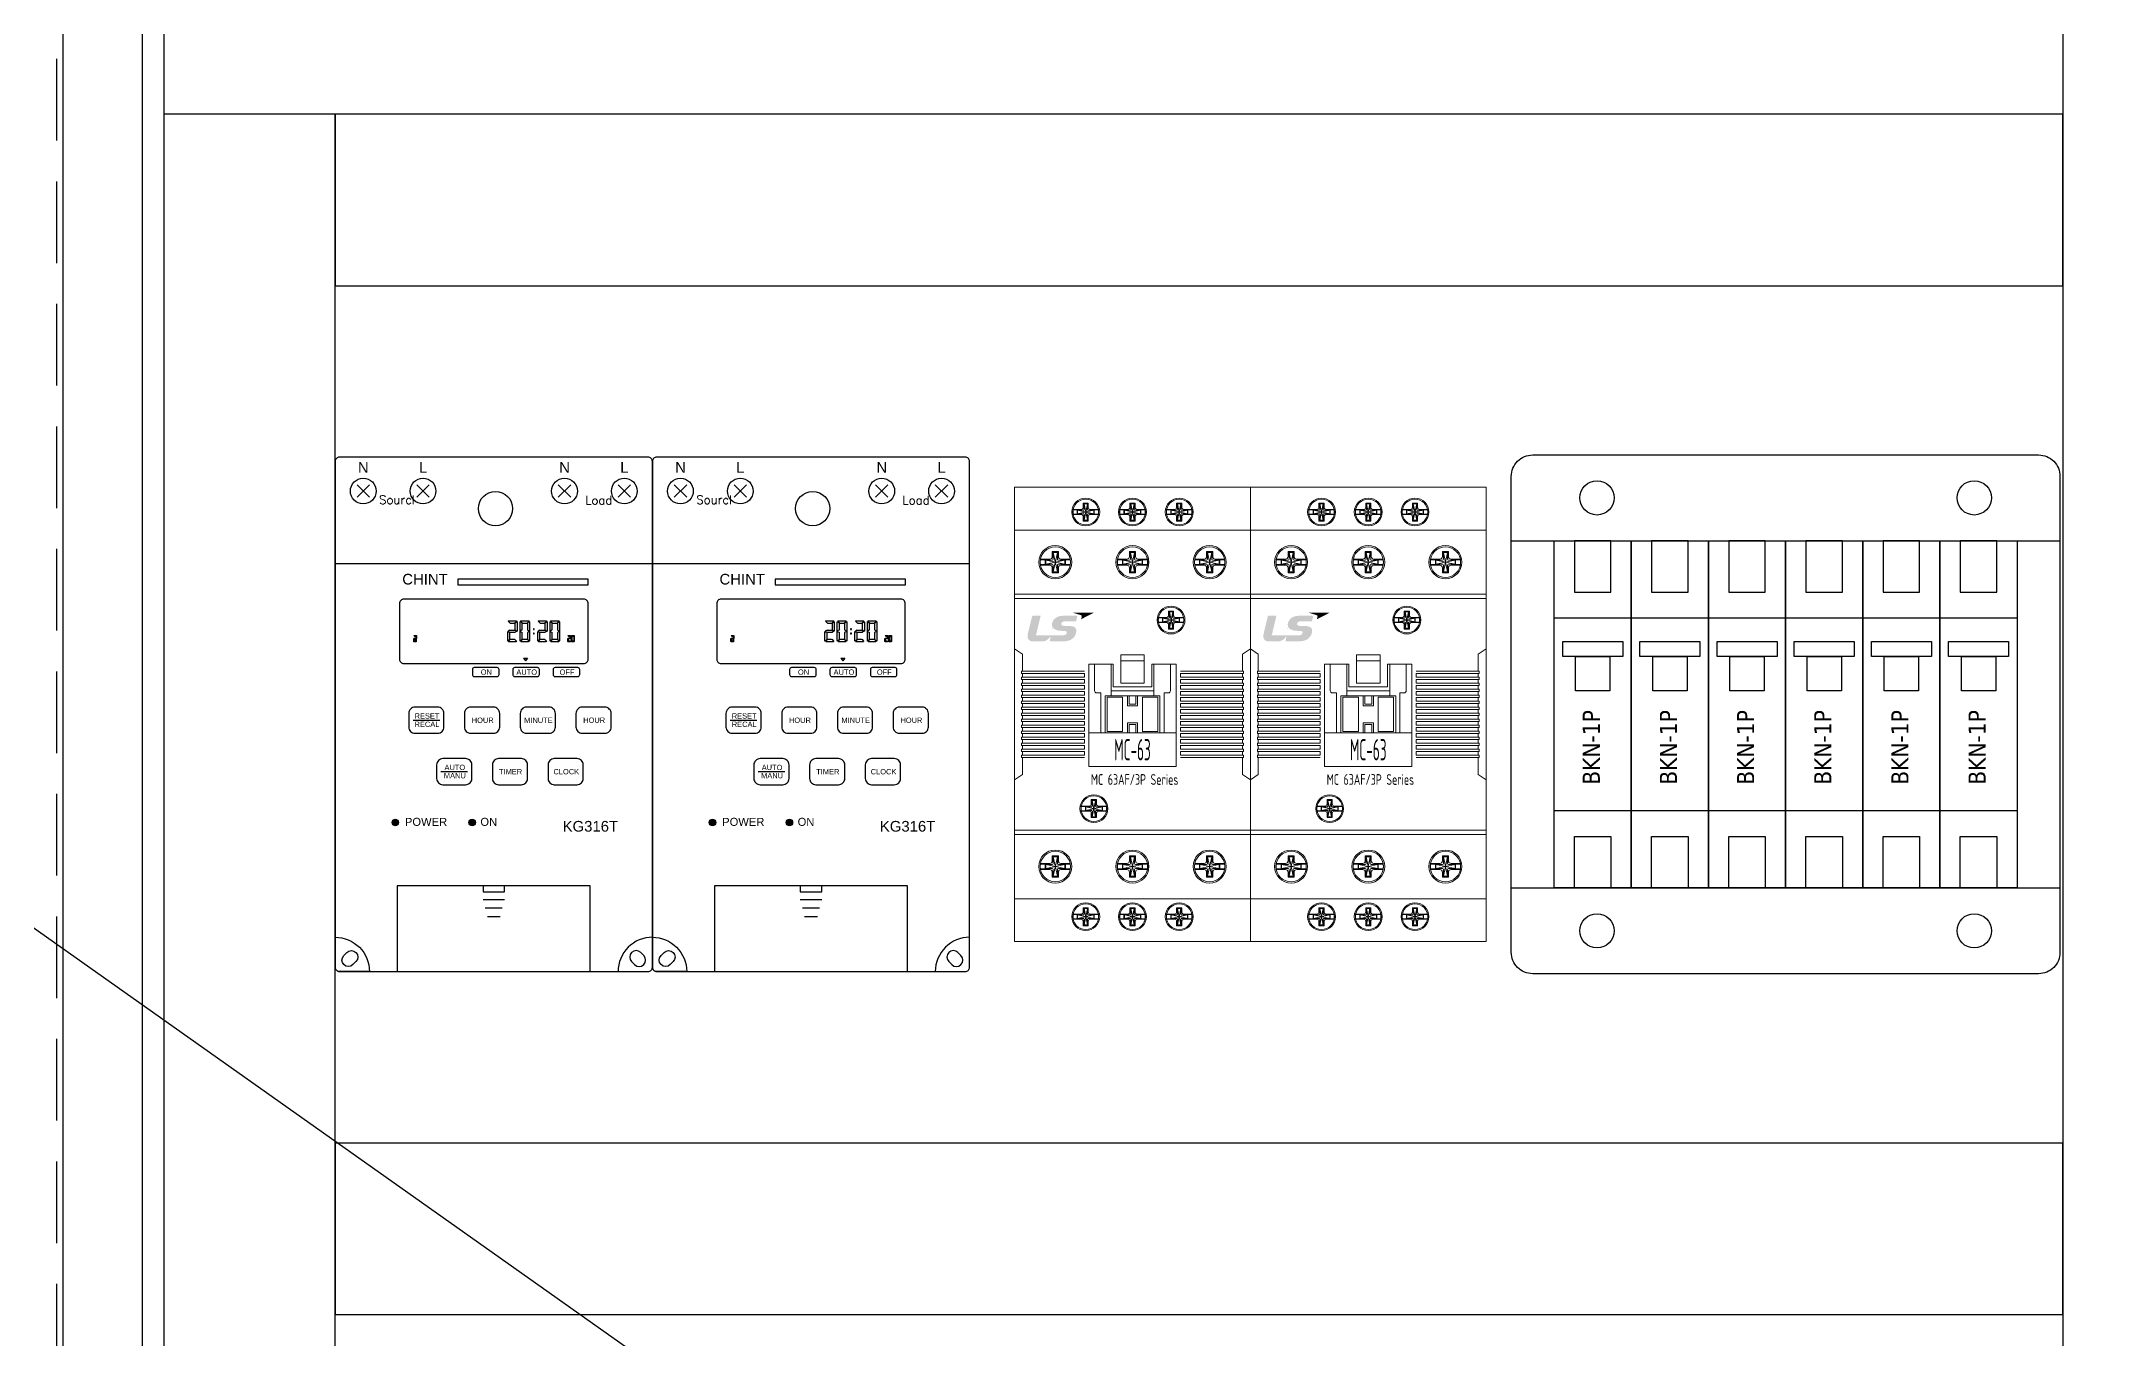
# Model space of a CAD drawing. Header units: millimetres. Extents: x -208796 to -83323, y 30910 to 103951.
# Drawn here: x -110919.9 to -110440.8, y 39474.7 to 39777.4 of the extents above; entities that cross this region are included whole.
import ezdxf
from ezdxf.enums import TextEntityAlignment as Align

# ---------------------------------------------------------------- set-up
doc = ezdxf.new("R2010")
doc.units = ezdxf.units.MM
doc.header["$LTSCALE"] = 3
doc.linetypes.add('HIDDEN', pattern=[9.525, 6.35, -3.175])
doc.layers.add('@.VISIBLE', color=7, linetype='Continuous')
doc.styles.add('Arial', font='arial.ttf')
doc.styles.get("Standard").update_dxf_attribs({"font": 'arial.ttf'})
doc.styles.add('Tahoma (Input Text)', font='tahoma.ttf')
doc.styles.add('WD_IEC', font='isocp2.shx')

# ---------------------------------------------------------------- blocks, each defined once
blk = doc.blocks.new('*U111')
at = {"layer": '@.VISIBLE', "color": 6, "linetype": 'HIDDEN'}
blk.add_lwpolyline([(2209.29, 1332.02), (2742.29, 1332.02), (2742.29, 2370.02), (2209.29, 2370.02)], close=True, dxfattribs=at)
at = {"layer": '@.VISIBLE', "color": 6}
for points in [[(2210.79, 1333.52), (2740.79, 1333.52), (2740.79, 2368.52), (2210.79, 2368.52)], [(2229.29, 1352.02), (2722.29, 1352.02), (2722.29, 2350.02), (2229.29, 2350.02)]]:
    blk.add_lwpolyline(points, close=True, dxfattribs=at)
at = {"layer": '@.VISIBLE', "color": 151}
blk.add_lwpolyline([(2234.29, 1357.02), (2717.29, 1357.02), (2717.29, 2345.02), (2234.29, 2345.02)], close=True, dxfattribs=at)
blk = doc.blocks.new('Vis MC LS')
at = {"color": 8, "linetype": 'ByBlock', "lineweight": 9, "ltscale": 0.25}
for points in [[(-1.98, 0.48), (-2.93, 0.48, 0.040624), (-2.97, 0, 0.040624), (-2.93, -0.48), (-1.98, -0.48)], [(1.9, 0.4), (1.98, 0.48), (2.93, 0.48, 0.010278), (2.91, 0.6), (1.1, 0.6, -0.421433), (0.6, 1.1), (0.6, 2.1), (0, 2.1), (-0.6, 2.1), (-0.6, 1.1, -0.421433), (-1.1, 0.6), (-2.91, 0.6, 0.010278), (-2.93, 0.48), (-1.98, 0.48), (-1.9, 0.4), (-1.9, 0), (-1.9, -0.4), (-1.98, -0.48), (-2.93, -0.48, 0.010278), (-2.91, -0.6), (-1.1, -0.6, -0.421433), (-0.6, -1.1), (-0.6, -2.1), (0, -2.1), (0.6, -2.1), (0.6, -1.1, -0.421433), (1.1, -0.6), (2.91, -0.6, 0.010278), (2.93, -0.48), (1.98, -0.48), (1.9, -0.4), (1.9, 0)], [(1.9, 0), (1.9, 0.4), (0.6, 0.4, -0.396442), (0.4, 0.6), (0.4, 1.9), (-0.4, 1.9), (-0.4, 0.6, -0.396442), (-0.6, 0.4), (-1.9, 0.4), (-1.9, 0), (-1.9, -0.4), (-0.6, -0.4, -0.396442), (-0.4, -0.6), (-0.4, -1.9), (0.4, -1.9), (0.4, -0.6, -0.396442), (0.6, -0.4), (1.9, -0.4)], [(2.93, 0.48), (1.98, 0.48), (1.98, -0.48), (2.93, -0.48, 0.040624), (2.97, 0, 0.040624)]]:
    blk.add_lwpolyline(points, format="xyb", close=True, dxfattribs=at)
for points in [[(-1.98, 0.48), (-1.9, 0.4), (1.9, -0.4), (1.98, -0.48), (1.98, 0.48), (1.9, 0.4), (-1.9, -0.4), (-1.98, -0.48), (-1.98, 0.48)], [(-0.6, 2.1), (-0.4, 1.9), (0.4, -1.9), (0.6, -2.1), (-0.6, -2.1), (-0.4, -1.9), (0.4, 1.9), (0.6, 2.1), (-0.6, 2.1)]]:
    blk.add_lwpolyline(points, dxfattribs=at)
for radius in [3.25, 3]:
    blk.add_circle((0, 0), radius, dxfattribs=at)
blk = doc.blocks.new('*U129')
h = blk.add_hatch(color=152)
edge = h.paths.add_edge_path()
edge.add_spline(control_points=[(8.564, 2.4685), (8.9563, 2.4685), (9.1808, 2.3695), (9.1808, 2.1071), (9.1808, 1.9364), (9.0647, 1.7112), (8.9598, 1.6289), (8.7187, 1.4434), (8.5071, 1.4239), (7.3804, 1.4239), (7.3804, 1.4239), (1.9845, 1.4239), (1.9845, 1.4239), (1.9845, 1.4239), (3.0765, 6), (3.0765, 6), (3.0765, 6), (1.2699, 6), (1.2699, 6), (1.1455, 6), (1.099, 5.9656), (1.0613, 5.8181), (1.0613, 5.8181), (0.0442, 1.6058), (0.0442, 1.6058), (-0.1471, 0.7691), (0.2857, 0), (1.2486, 0), (2.2111, 0), (2.7619, 0), (3.5799, 0), (4.1541, 0), (4.8861, 0.4936), (5.2879, 1.0618), (5.3385, 1.1329), (5.4271, 1.146), (5.3916, 0.9943), (5.3208, 0.6944), (5.236, 0.3324), (5.2144, 0.2429), (5.1738, 0.067), (5.266, 0), (5.3495, 0), (5.3495, 0), (7.4326, 0), (8.0953, 0), (10.4251, 0), (11.3139, 1.1151), (11.4147, 2.4436), (11.4656, 3.1179), (10.9845, 3.6322), (9.6483, 3.6322), (9.6483, 3.6322), (8.9865, 3.6322), (8.6221, 3.6322), (8.2547, 3.6322), (7.8802, 3.7638), (7.8802, 4.0914), (7.8802, 4.4268), (8.308, 4.7296), (8.8585, 4.7296), (8.8585, 4.7296), (11.3596, 4.7296), (11.3596, 4.7296), (11.3596, 4.7296), (11.5587, 5.5206), (11.6019, 5.7037), (11.6558, 5.9342), (11.5877, 6), (11.4182, 6), (11.4182, 6), (8.3288, 6), (8.3288, 6), (6.5328, 6), (5.7269, 4.8013), (5.7269, 3.9445), (5.7269, 3.0871), (6.4178, 2.4697), (8.1984, 2.4697), (8.1984, 2.4697), (8.564, 2.4685), (8.564, 2.4685)], knot_values=[0, 0, 0, 0, 1, 1, 1, 2, 2, 2, 3, 3, 3, 4, 4, 4, 5, 5, 5, 6, 6, 6, 7, 7, 7, 8, 8, 8, 9, 9, 9, 10, 10, 10, 11, 11, 11, 12, 12, 12, 13, 13, 13, 14, 14, 14, 15, 15, 15, 16, 16, 16, 17, 17, 17, 18, 18, 18, 19, 19, 19, 20, 20, 20, 21, 21, 21, 22, 22, 22, 23, 23, 23, 24, 24, 24, 25, 25, 25, 26, 26, 26, 27, 27, 27, 27], degree=3, periodic=0)
h = blk.add_hatch(color=10)
edge = h.paths.add_edge_path()
edge.add_spline(control_points=[(10.5597, 6.7227), (10.5597, 6.7227), (15.5292, 6.7227), (15.5292, 6.7227), (15.5292, 6.7227), (12.5227, 5.194), (12.5227, 5.194), (12.5227, 5.194), (12.6282, 5.6846), (12.6608, 5.831), (12.6957, 5.9856), (12.6412, 6.0887), (12.451, 6.1474), (12.2549, 6.2072), (10.5597, 6.7227), (10.5597, 6.7227)], knot_values=[0, 0, 0, 0, 1, 1, 1, 2, 2, 2, 3, 3, 3, 4, 4, 4, 5, 5, 5, 5], degree=3, periodic=0)
at = {"layer": 'Defpoints', "color": 2, "linetype": 'ByBlock', "lineweight": 9}
blk.add_line((5.7544, 3), (5.7544, 3), dxfattribs=at)
blk = doc.blocks.new('*U128')
at = {"color": 150, "linetype": 'ByBlock', "lineweight": 9, "ltscale": 0.5}
blk.add_line((17.3, -4.3), (37.7, -4.3), dxfattribs=at)
at = {"color": 0, "linetype": 'ByBlock', "lineweight": 18, "ltscale": 0.5}
for points in [[(55, -53), (0, -53), (0, 53), (55, 53)], [(0, 43), (55, 43), (55, -43), (0, -43)]]:
    blk.add_lwpolyline(points, close=True, dxfattribs=at)
at = {"color": 0, "linetype": 'ByBlock', "lineweight": 9, "ltscale": 0.5}
for points in [[(0, 27), (55, 27), (55, 28), (0, 28)], [(0, -27), (55, -27), (55, -28), (0, -28)]]:
    blk.add_lwpolyline(points, close=True, dxfattribs=at)
for points in [[(0, 15.31), (1.84, 14.01), (1.84, 10.1), (1.64, 10.1), (1.64, 9.5), (1.84, 9.5), (1.84, 8.7), (1.64, 8.7), (1.64, 8.1), (1.84, 8.1), (1.84, 7.3), (1.64, 7.3), (1.64, 6.7), (1.84, 6.7), (1.84, 5.9), (1.64, 5.9), (1.64, 5.3), (1.84, 5.3), (1.84, 4.5), (1.64, 4.5), (1.64, 3.9), (1.84, 3.9), (1.84, 3.1), (1.64, 3.1), (1.64, 2.5), (1.84, 2.5), (1.84, 1.7), (1.64, 1.7), (1.64, 1.1), (1.84, 1.1), (1.84, 0.3), (1.64, 0.3), (1.64, 0), (1.64, -0.3), (1.84, -0.3), (1.84, -1.1), (1.64, -1.1), (1.64, -1.7), (1.84, -1.7), (1.84, -2.5), (1.64, -2.5), (1.64, -3.1), (1.84, -3.1), (1.84, -3.9), (1.64, -3.9), (1.64, -4.5), (1.84, -4.5), (1.84, -5.3), (1.64, -5.3), (1.64, -5.9), (1.84, -5.9), (1.84, -6.7), (1.64, -6.7), (1.64, -7.3), (1.84, -7.3), (1.84, -8.1), (1.64, -8.1), (1.64, -8.7), (1.84, -8.7), (1.84, -9.5), (1.64, -9.5), (1.64, -10.1), (1.84, -10.1), (1.84, -14.01), (0, -15.31)], [(55, -15.31), (53.16, -14.01), (53.16, -10.1), (53.36, -10.1), (53.36, -9.5), (53.16, -9.5), (53.16, -8.7), (53.36, -8.7), (53.36, -8.1), (53.16, -8.1), (53.16, -7.3), (53.36, -7.3), (53.36, -6.7), (53.16, -6.7), (53.16, -5.9), (53.36, -5.9), (53.36, -5.3), (53.16, -5.3), (53.16, -4.5), (53.36, -4.5), (53.36, -3.9), (53.16, -3.9), (53.16, -3.1), (53.36, -3.1), (53.36, -2.5), (53.16, -2.5), (53.16, -1.7), (53.36, -1.7), (53.36, -1.1), (53.16, -1.1), (53.16, -0.3), (53.36, -0.3), (53.36, 0), (53.36, 0.3), (53.16, 0.3), (53.16, 1.1), (53.36, 1.1), (53.36, 1.7), (53.16, 1.7), (53.16, 2.5), (53.36, 2.5), (53.36, 3.1), (53.16, 3.1), (53.16, 3.9), (53.36, 3.9), (53.36, 4.5), (53.16, 4.5), (53.16, 5.3), (53.36, 5.3), (53.36, 5.9), (53.16, 5.9), (53.16, 6.7), (53.36, 6.7), (53.36, 7.3), (53.16, 7.3), (53.16, 8.1), (53.36, 8.1), (53.36, 8.7), (53.16, 8.7), (53.16, 9.5), (53.36, 9.5), (53.36, 10.1), (53.16, 10.1), (53.16, 14.01), (55, 15.31)], [(16.3, 10.1), (1.64, 10.1), (1.64, 9.5), (16.3, 9.5), (16.3, 8.7), (1.64, 8.7), (1.64, 8.1), (16.3, 8.1), (16.3, 7.3), (1.64, 7.3), (1.64, 6.7), (16.3, 6.7), (16.3, 5.9), (1.64, 5.9), (1.64, 5.3), (16.3, 5.3), (16.3, 4.5), (1.64, 4.5), (1.64, 3.9), (16.3, 3.9), (16.3, 3.1), (1.64, 3.1), (1.64, 2.5), (16.3, 2.5), (16.3, 1.7), (1.64, 1.7), (1.64, 1.1), (16.3, 1.1), (16.3, 0.3), (1.64, 0.3), (1.64, -0.3), (16.3, -0.3), (16.3, -1.1), (1.64, -1.1), (1.64, -1.7), (16.3, -1.7), (16.3, -2.5), (1.64, -2.5), (1.64, -3.1), (16.3, -3.1), (16.3, -3.9), (1.64, -3.9), (1.64, -4.5), (16.3, -4.5), (16.3, -5.3), (1.64, -5.3), (1.64, -5.9), (16.3, -5.9), (16.3, -6.7), (1.64, -6.7), (1.64, -7.3), (16.3, -7.3), (16.3, -8.1), (1.64, -8.1), (1.64, -8.7), (16.3, -8.7), (16.3, -9.5), (1.64, -9.5), (1.64, -10.1), (16.3, -10.1)], [(38.7, 10.1), (53.36, 10.1), (53.36, 9.5), (38.7, 9.5), (38.7, 8.7), (53.36, 8.7), (53.36, 8.1), (38.7, 8.1), (38.7, 7.3), (53.36, 7.3), (53.36, 6.7), (38.7, 6.7), (38.7, 5.9), (53.36, 5.9), (53.36, 5.3), (38.7, 5.3), (38.7, 4.5), (53.36, 4.5), (53.36, 3.9), (38.7, 3.9), (38.7, 3.1), (53.36, 3.1), (53.36, 2.5), (38.7, 2.5), (38.7, 1.7), (53.36, 1.7), (53.36, 1.1), (38.7, 1.1), (38.7, 0.3), (53.36, 0.3), (53.36, -0.3), (38.7, -0.3), (38.7, -1.1), (53.36, -1.1), (53.36, -1.7), (38.7, -1.7), (38.7, -2.5), (53.36, -2.5), (53.36, -3.1), (38.7, -3.1), (38.7, -3.9), (53.36, -3.9), (53.36, -4.5), (38.7, -4.5), (38.7, -5.3), (53.36, -5.3), (53.36, -5.9), (38.7, -5.9), (38.7, -6.7), (53.36, -6.7), (53.36, -7.3), (38.7, -7.3), (38.7, -8.1), (53.36, -8.1), (53.36, -8.7), (38.7, -8.7), (38.7, -9.5), (53.36, -9.5), (53.36, -10.1), (38.7, -10.1)]]:
    blk.add_lwpolyline(points, dxfattribs=at)
at = {"color": 150, "linetype": 'ByBlock', "lineweight": 9, "ltscale": 0.5}
for points in [[(23, 6.4), (23, 11.7), (17.3, 11.7), (17.3, -12.2), (37.7, -12.2), (37.7, 11.7), (32, 11.7), (32, 6.4)], [(21.6, -4), (25.2, -4), (25.2, 4), (21.6, 4)], [(33.4, -4), (33.4, 4), (29.8, 4), (29.8, -4)]]:
    blk.add_lwpolyline(points, close=True, dxfattribs=at)
blk.add_lwpolyline([(18.65, 11.7), (18.65, 5.5, 0.414214), (19.15, 5), (20.1, 5), (20.1, -4.3), (34.9, -4.3), (34.9, 5), (35.85, 5, 0.414214), (36.35, 5.5), (36.35, 11.7)], format="xyb", dxfattribs=at)
for points in [[(22.5, 11.7), (22.5, 4.3), (22.5, 5.5), (32.5, 5.5), (32.5, 4.3), (32.5, 11.7)], [(30.25, 12.5), (30.25, 13.9), (24.75, 13.9), (24.75, 12.5), (30.25, 12.5), (30.25, 7.3), (24.75, 7.3), (24.75, 12.5), (30.25, 12.5)], [(21.1, -4.3), (21.1, 4.3), (33.9, 4.3), (33.9, -4.3)], [(26.3, 4.3), (26.3, 2), (28.7, 2), (28.7, 4.3)], [(26.7, 4.3), (26.7, 2.4), (28.3, 2.4), (28.3, 4.3)], [(26.3, -4.3), (26.3, -2), (28.7, -2), (28.7, -4.3)], [(28.3, -4.3), (28.3, -2.4), (26.7, -2.4), (26.7, -4.3)]]:
    blk.add_lwpolyline(points, dxfattribs=at)
at = {"color": 0, "linetype": 'ByBlock', "lineweight": 9, "ltscale": 0.5, "xscale": -1}
for p in [(16.6, 47.2), (27.5, 47.2), (38.4, 47.2)]:
    blk.add_blockref('Vis MC LS', p, dxfattribs=at)
at = {"color": 0, "linetype": 'ByBlock', "lineweight": 9, "ltscale": 0.5, "xscale": 1.184615384615384, "yscale": 1.184615384615384, "zscale": 1.184615384615384}
for p in [(9.5, 35.5), (27.5, 35.5), (45.5, 35.5), (9.5, -35.5), (27.5, -35.5), (45.5, -35.5)]:
    blk.add_blockref('Vis MC LS', p, dxfattribs=at)
at = {"color": 0, "linetype": 'ByBlock', "lineweight": 9, "ltscale": 0.5}
for name, p in [('Vis MC LS', (36.5, 22)), ('*U129', (3, 17))]:
    blk.add_blockref(name, p, dxfattribs=at)
at = {"color": 0, "linetype": 'ByBlock', "lineweight": 9, "ltscale": 0.5, "rotation": 180}
for p in [(18.5, -22), (16.6, -47.2), (27.5, -47.2), (38.4, -47.2)]:
    blk.add_blockref('Vis MC LS', p, dxfattribs=at)
at = {"color": 8, "linetype": 'ByBlock', "lineweight": 9, "ltscale": 0.5, "style": 'WD_IEC', "width": 0.75}
blk.add_text('MC 63AF/3P Series', height=2.5, dxfattribs=at).set_placement((28, -15.2), align=Align.MIDDLE_CENTER)
at = {"color": 1, "linetype": 'ByBlock', "lineweight": -2, "ltscale": 0.5, "style": 'WD_IEC', "width": 0.5, "flags": 12}
blk.add_attdef('TYPE', text='', height=5, dxfattribs=at).set_placement((27.5, -8.25), align=Align.MIDDLE_CENTER)
blk = doc.blocks.new('*U132')
for points in [[(-543.89, -2654.33), (-525.89, -2654.33), (-525.89, -2735.33), (-543.89, -2735.33)], [(-541.89, -2677.83), (-527.89, -2677.83), (-527.89, -2681.33), (-541.89, -2681.33)], [(-538.89, -2681.33), (-530.89, -2681.33), (-530.89, -2689.33), (-538.89, -2689.33)]]:
    blk.add_lwpolyline(points, close=True)
at = {"color": 1}
for points in [[(-539.14, -2666.33), (-530.64, -2666.33), (-530.64, -2654.33), (-539.14, -2654.33)], [(-539.14, -2723.33), (-530.64, -2723.33), (-530.64, -2735.33), (-539.14, -2735.33)]]:
    blk.add_lwpolyline(points, close=True, dxfattribs=at)
at = {"color": 3}
blk.add_lwpolyline([(-543.89, -2672.33), (-525.89, -2672.33), (-525.89, -2717.33), (-543.89, -2717.33)], close=True, dxfattribs=at)
at = {"color": 1, "style": 'Tahoma (Input Text)'}
blk.add_text('BKN-1P', height=4, rotation=90, dxfattribs=at).set_placement((-533.23, -2711.26))
blk = doc.blocks.new('*U103')
h = blk.add_hatch(color=13)
edge = h.paths.add_edge_path()
edge.add_arc((-22.97, 34.77), 0.75, 0, 360)
h = blk.add_hatch(color=13)
edge = h.paths.add_edge_path()
edge.add_arc((-5.03, 34.77), 0.75, 0, 360)
for p, q in [((-29, 110.65), (-31.9, 113.54)), ((-29, 113.54), (-31.9, 110.65)), ((-15.05, 113.54), (-17.95, 110.65)), ((-15.05, 110.65), (-17.95, 113.54)), ((15.05, 113.54), (17.95, 110.65)), ((15.05, 110.65), (17.95, 113.54)), ((29, 110.65), (31.9, 113.54)), ((29, 113.54), (31.9, 110.65)), ((-37, 95.16), (37, 95.16)), ((3.83, 81.25), (3.35, 81.73)), ((4.86, 81.25), (5.34, 81.73)), ((4.9, 81.21), (5.38, 81.69)), ((6.68, 81.21), (6.2, 81.69)), ((6.72, 81.25), (6.24, 81.73)), ((7.75, 81.25), (8.24, 81.73)), ((7.79, 81.21), (8.27, 81.69)), ((10.83, 81.25), (10.35, 81.73)), ((11.86, 81.25), (12.34, 81.73)), ((11.9, 81.21), (12.38, 81.69)), ((13.68, 81.21), (13.2, 81.69)), ((13.72, 81.25), (13.24, 81.73)), ((14.75, 81.25), (15.24, 81.73)), ((14.79, 81.21), (15.27, 81.69)), ((-18.68, 77.67), (-18.53, 77.58)), ((-18.52, 77.13), (-18.66, 76.98)), ((-18.5, 78.24), (-18.65, 78.38)), ((-18.53, 77.75), (-18.65, 77.68)), ((-18.65, 77.68), (-18.53, 77.6)), ((-18.5, 77.11), (-18.64, 76.96)), ((-18.19, 78.24), (-18.05, 78.38)), ((-18.19, 77.11), (-18.05, 76.97)), ((-18.18, 78.23), (-18.04, 78.37)), ((-18.18, 77.13), (-18.04, 76.98)), ((-18.17, 77.77), (-18.02, 77.68)), ((-18.17, 77.75), (-18.05, 77.68)), ((-18.05, 77.68), (-18.17, 77.6)), ((-18.02, 77.67), (-18.17, 77.58)), ((3.24, 79.35), (3.75, 79.06)), ((3.78, 77.55), (3.3, 77.07)), ((3.75, 79.63), (3.34, 79.37)), ((3.34, 79.37), (3.75, 79.12)), ((3.84, 77.49), (3.36, 77.01)), ((4.86, 77.5), (5.34, 77.01)), ((4.94, 79.69), (5.44, 79.4)), ((4.94, 79.63), (5.35, 79.37)), ((5.35, 79.37), (4.94, 79.12)), ((6.64, 79.69), (6.14, 79.4)), ((6.14, 79.35), (6.64, 79.06)), ((6.67, 77.55), (6.19, 77.07)), ((6.73, 77.49), (6.25, 77.01)), ((7.75, 77.5), (8.24, 77.01)), ((7.79, 77.53), (8.27, 77.05)), ((7.83, 79.69), (8.34, 79.4)), ((8.34, 79.35), (7.83, 79.06)), ((10.24, 79.35), (10.75, 79.06)), ((10.78, 77.55), (10.3, 77.07)), ((10.75, 79.63), (10.34, 79.37)), ((10.34, 79.37), (10.75, 79.12)), ((10.84, 77.49), (10.36, 77.01)), ((11.86, 77.5), (12.34, 77.01)), ((11.94, 79.69), (12.44, 79.4)), ((11.94, 79.63), (12.35, 79.37)), ((12.35, 79.37), (11.94, 79.12)), ((13.64, 79.69), (13.14, 79.4)), ((13.14, 79.35), (13.64, 79.06)), ((13.67, 77.55), (13.19, 77.07)), ((13.73, 77.49), (13.25, 77.01)), ((14.75, 77.5), (15.24, 77.01)), ((14.79, 77.53), (15.27, 77.05)), ((14.83, 79.69), (15.34, 79.4)), ((15.34, 79.35), (14.83, 79.06)), ((17.26, 77.67), (17.41, 77.58)), ((17.42, 77.13), (17.28, 76.98)), ((17.43, 78.24), (17.29, 78.38)), ((17.41, 77.75), (17.29, 77.68)), ((17.29, 77.68), (17.41, 77.6)), ((17.44, 77.11), (17.29, 76.96)), ((17.74, 78.24), (17.89, 78.38)), ((17.74, 77.11), (17.89, 76.97)), ((17.76, 78.23), (17.9, 78.37)), ((17.77, 77.77), (17.92, 77.68)), ((17.77, 77.75), (17.89, 77.68)), ((17.89, 77.68), (17.77, 77.6)), ((18.28, 77.77), (18.13, 77.68)), ((18.13, 77.67), (18.28, 77.58)), ((18.29, 77.13), (18.14, 76.98)), ((18.29, 78.23), (18.15, 78.37)), ((18.3, 78.24), (18.16, 78.38)), ((18.31, 77.11), (18.16, 76.96)), ((18.61, 78.24), (18.76, 78.38)), ((18.61, 77.11), (18.76, 76.97)), ((18.62, 78.23), (18.77, 78.37)), ((18.62, 77.12), (18.77, 76.98)), ((18.64, 77.77), (18.79, 77.68)), ((18.79, 77.67), (18.64, 77.58)), ((-18.83, 58.63), (-12.62, 58.63)), ((-12.33, 46.63), (-6.12, 46.63)), ((-2.49, 16.83), (2.49, 16.83)), ((-1.99, 14.83), (1.99, 14.83)), ((-1.49, 12.83), (1.49, 12.83))]:
    blk.add_line(p, q)
at = {"color": 253}
blk.add_line((6.93, 73.11), (7.39, 72.48), dxfattribs=at)
for points in [[(-36, 0), (36, 0, 0.414214), (37, 1), (37, 119, 0.414214), (36, 120), (-36, 120, 0.414214), (-37, 119), (-37, 1, 0.414214)], [(-21, 71.85), (21, 71.85, 0.414214), (22, 72.85), (22, 85.85, 0.414214), (21, 86.85), (-21, 86.85, 0.414214), (-22, 85.85), (-22, 72.85, 0.414214)], [(-29, 0), (-29, 0), (-36, 0, -0.414214), (-37, 1), (-37, 8), (-37, 8, -0.414214)], [(29, 0), (29, 0), (36, 0, 0.414214), (37, 1), (37, 8), (37, 8, 0.414214)]]:
    blk.add_lwpolyline(points, format="xyb", close=True)
at = {"color": 5}
blk.add_lwpolyline([(-8.35, 90.2), (22.05, 90.2), (22.05, 91.52), (-8.35, 91.52)], close=True, dxfattribs=at)
for points in [[(3.35, 81.73, -0.173003), (3.52, 81.8), (5.16, 81.8, -0.173003), (5.34, 81.73)], [(5.38, 81.69, -0.173003), (5.44, 81.52), (5.44, 79.4)], [(6.14, 79.4), (6.14, 81.52, -0.173003), (6.2, 81.69, -0.173003)], [(6.24, 81.73, -0.173003), (6.42, 81.8), (8.06, 81.8, -0.173003), (8.23, 81.73)], [(8.27, 81.69, -0.173003), (8.34, 81.52), (8.34, 79.4)], [(10.35, 81.73, -0.173003), (10.52, 81.8), (12.16, 81.8, -0.173003), (12.34, 81.73)], [(12.38, 81.69, -0.173003), (12.44, 81.52), (12.44, 79.4)], [(13.14, 79.4), (13.14, 81.52, -0.173003), (13.2, 81.69, -0.173003)], [(13.24, 81.73, -0.173003), (13.42, 81.8), (15.06, 81.8, -0.173003), (15.23, 81.73)], [(15.27, 81.69, -0.173003), (15.34, 81.52), (15.34, 79.4)], [(-18.66, 76.98, -0.160054), (-18.68, 77.03), (-18.68, 77.67)], [(-18.65, 78.38, -0.173003), (-18.59, 78.4), (-18.1, 78.4, -0.173003), (-18.05, 78.38)], [(-18.05, 76.97, -0.173003), (-18.1, 76.95), (-18.59, 76.95, -0.160054), (-18.64, 76.96, -0.160054)], [(-18.52, 77.13, -0.143329), (-18.53, 77.16), (-18.53, 77.58)], [(-18.5, 78.24, -0.161906), (-18.47, 78.25), (-18.23, 78.25, -0.161906), (-18.19, 78.24)], [(-18.19, 77.11, -0.162278), (-18.23, 77.1), (-18.47, 77.1, -0.143329), (-18.5, 77.11, -0.143329)], [(-18.18, 78.23, -0.161906), (-18.17, 78.19), (-18.17, 77.77)], [(-18.18, 77.13, 0.143329), (-18.17, 77.16), (-18.17, 77.58)], [(-18.04, 78.37, -0.173003), (-18.02, 78.32), (-18.02, 77.68)], [(-18.04, 76.98, 0.160054), (-18.02, 77.03), (-18.02, 77.67)], [(3.3, 77.07, -0.160054), (3.24, 77.23), (3.24, 79.35)], [(5.34, 77.02, -0.173003), (5.16, 76.95), (3.52, 76.95, -0.160054), (3.36, 77.01, -0.160054)], [(3.78, 77.55, -0.143329), (3.75, 77.65), (3.75, 79.06)], [(3.83, 81.25, -0.161906), (3.94, 81.29), (4.74, 81.29, -0.161906), (4.86, 81.25)], [(4.86, 77.5, -0.162278), (4.74, 77.46), (3.94, 77.46, -0.143329), (3.84, 77.49, -0.143329)], [(4.9, 81.21, -0.161906), (4.94, 81.1), (4.94, 79.69)], [(6.19, 77.07, -0.160054), (6.14, 77.23), (6.14, 79.35)], [(8.23, 77.02, -0.173003), (8.06, 76.95), (6.42, 76.95, -0.160054), (6.25, 77.01, -0.160054)], [(6.64, 79.69), (6.64, 81.1, -0.161906), (6.68, 81.21, -0.161906)], [(6.67, 77.55, -0.143329), (6.64, 77.65), (6.64, 79.06)], [(6.72, 81.25, -0.161906), (6.84, 81.29), (7.64, 81.29, -0.161906), (7.75, 81.25)], [(7.75, 77.5, -0.162278), (7.64, 77.46), (6.84, 77.46, -0.143329), (6.73, 77.49, -0.143329)], [(7.79, 81.21, -0.161906), (7.83, 81.1), (7.83, 79.69)], [(7.83, 79.06), (7.83, 77.65, -0.161678), (7.79, 77.53, -0.161678)], [(8.34, 79.35), (8.34, 77.23, -0.173003), (8.27, 77.05, -0.173003)], [(10.3, 77.07, -0.160054), (10.24, 77.23), (10.24, 79.35)], [(12.34, 77.02, -0.173003), (12.16, 76.95), (10.52, 76.95, -0.160054), (10.36, 77.01, -0.160054)], [(10.78, 77.55, -0.143329), (10.75, 77.65), (10.75, 79.06)], [(10.83, 81.25, -0.161906), (10.94, 81.29), (11.74, 81.29, -0.161906), (11.86, 81.25)], [(11.86, 77.5, -0.162278), (11.74, 77.46), (10.94, 77.46, -0.143329), (10.84, 77.49, -0.143329)], [(11.9, 81.21, -0.161906), (11.94, 81.1), (11.94, 79.69)], [(13.19, 77.07, -0.160054), (13.14, 77.23), (13.14, 79.35)], [(15.23, 77.02, -0.173003), (15.06, 76.95), (13.42, 76.95, -0.160054), (13.25, 77.01, -0.160054)], [(13.64, 79.69), (13.64, 81.1, -0.161906), (13.68, 81.21, -0.161906)], [(13.67, 77.55, -0.143329), (13.64, 77.65), (13.64, 79.06)], [(13.72, 81.25, -0.161906), (13.84, 81.29), (14.64, 81.29, -0.161906), (14.75, 81.25)], [(14.75, 77.5, -0.162278), (14.64, 77.46), (13.84, 77.46, -0.143329), (13.73, 77.49, -0.143329)], [(14.79, 81.21, -0.161906), (14.83, 81.1), (14.83, 79.69)], [(14.83, 79.06), (14.83, 77.65, -0.161678), (14.79, 77.53, -0.161678)], [(15.34, 79.35), (15.34, 77.23, -0.173003), (15.27, 77.05, -0.173003)], [(17.28, 76.98, -0.160054), (17.26, 77.03), (17.26, 77.67)], [(17.29, 78.38, -0.173003), (17.34, 78.4), (17.84, 78.4, -0.173003), (17.89, 78.38)], [(17.89, 76.97, -0.173003), (17.84, 76.95), (17.34, 76.95, -0.160054), (17.29, 76.96, -0.160054)], [(17.42, 77.13, -0.143329), (17.41, 77.16), (17.41, 77.58)], [(17.43, 78.24, -0.161906), (17.47, 78.25), (17.71, 78.25, -0.161906), (17.74, 78.24)], [(17.74, 77.11, -0.162278), (17.71, 77.1), (17.47, 77.1, -0.143329), (17.44, 77.11, -0.143329)], [(17.76, 78.23, -0.161906), (17.77, 78.19), (17.77, 77.77)], [(17.9, 78.37, -0.173003), (17.92, 78.32), (17.92, 77.68)], [(18.13, 77.68), (18.13, 78.32, -0.173003), (18.15, 78.37, -0.173003)], [(18.14, 76.98, -0.160054), (18.13, 77.03), (18.13, 77.67)], [(18.16, 78.38, -0.173003), (18.21, 78.4), (18.7, 78.4, -0.173003), (18.76, 78.38)], [(18.76, 76.97, -0.173003), (18.7, 76.95), (18.21, 76.95, -0.160054), (18.16, 76.96, -0.160054)], [(18.28, 77.77), (18.28, 78.19, -0.161906), (18.29, 78.23, -0.161906)], [(18.29, 77.13, -0.143329), (18.28, 77.16), (18.28, 77.58)], [(18.3, 78.24, -0.161906), (18.34, 78.25), (18.58, 78.25, -0.161906), (18.61, 78.24)], [(18.61, 77.11, -0.162278), (18.58, 77.1), (18.34, 77.1, -0.143329), (18.31, 77.11, -0.143329)], [(18.62, 78.23, -0.161906), (18.64, 78.19), (18.64, 77.77)], [(18.64, 77.58), (18.64, 77.16, -0.161678), (18.62, 77.12, -0.161678)], [(18.77, 78.37, -0.173003), (18.79, 78.32), (18.79, 77.68)], [(18.79, 77.67), (18.79, 77.03, -0.173003), (18.77, 76.98, -0.173003)]]:
    blk.add_lwpolyline(points, format="xyb")
for points in [[(-18.53, 77.75), (-18.17, 77.75)], [(-18.17, 77.6), (-18.53, 77.6)], [(-18.47, 77.75), (-18.23, 77.75)], [(-18.23, 77.6), (-18.47, 77.6)], [(3.75, 79.63), (4.94, 79.63)], [(4.94, 79.12), (3.75, 79.12)], [(3.95, 79.63), (4.74, 79.63)], [(4.74, 79.12), (3.95, 79.12)], [(10.75, 79.63), (11.94, 79.63)], [(11.94, 79.12), (10.75, 79.12)], [(10.95, 79.63), (11.74, 79.63)], [(11.74, 79.12), (10.95, 79.12)], [(17.41, 77.75), (17.77, 77.75)], [(17.77, 77.6), (17.41, 77.6)], [(17.47, 77.75), (17.71, 77.75)], [(17.71, 77.6), (17.47, 77.6)]]:
    blk.add_lwpolyline(points)
for points in [[(9.24, 79.77), (9.44, 79.77), (9.44, 79.97), (9.24, 79.97)], [(9.24, 78.77), (9.44, 78.77), (9.44, 78.97), (9.24, 78.97)], [(9.24, 78.77), (9.44, 78.77), (9.44, 78.97), (9.24, 78.97)], [(-22.5, 20), (-22.5, 0), (22.5, 0), (22.5, 20)], [(-2.49, 18.58), (2.49, 18.58), (2.49, 20), (-2.49, 20)]]:
    blk.add_lwpolyline(points, close=True)
at = {"color": 253}
blk.add_lwpolyline([(6.93, 73.11), (7.86, 73.11), (7.39, 72.48)], dxfattribs=at)
for points in [[(-4.54, 68.83), (0.77, 68.83, 0.414214), (1.22, 69.28), (1.22, 70.46, 0.414214), (0.77, 70.91), (-4.54, 70.91, 0.414214), (-4.99, 70.46), (-4.99, 69.28, 0.414214)], [(4.88, 68.83), (10.19, 68.83, 0.414214), (10.64, 69.28), (10.64, 70.46, 0.414214), (10.19, 70.91), (4.88, 70.91, 0.414214), (4.43, 70.46), (4.43, 69.28, 0.414214)], [(14.29, 68.83), (19.6, 68.83, 0.414214), (20.05, 69.28), (20.05, 70.46, 0.414214), (19.6, 70.91), (14.29, 70.91, 0.414214), (13.84, 70.46), (13.84, 69.28, 0.414214)], [(-34.27, 4.44, -1), (-32.15, 2.32), (-32.86, 1.61, -1), (-34.98, 3.73)], [(34.27, 4.44, 1), (32.15, 2.32), (32.86, 1.61, 1), (34.98, 3.73)]]:
    blk.add_lwpolyline(points, format="xyb", close=True, dxfattribs=at)
at = {"color": 5}
for points in [[(-18.38, 55.59), (-13.07, 55.59, 0.414214), (-11.62, 57.04), (-11.62, 60.22, 0.414214), (-13.07, 61.67), (-18.38, 61.67, 0.414214), (-19.83, 60.22), (-19.83, 57.04, 0.414214)], [(-5.38, 55.59), (-0.07, 55.59, 0.414214), (1.38, 57.04), (1.38, 60.22, 0.414214), (-0.07, 61.67), (-5.38, 61.67, 0.414214), (-6.83, 60.22), (-6.83, 57.04, 0.414214)], [(7.62, 55.59), (12.93, 55.59, 0.414214), (14.38, 57.04), (14.38, 60.22, 0.414214), (12.93, 61.67), (7.62, 61.67, 0.414214), (6.17, 60.22), (6.17, 57.04, 0.414214)], [(20.62, 55.59), (25.93, 55.59, 0.414214), (27.38, 57.04), (27.38, 60.22, 0.414214), (25.93, 61.67), (20.62, 61.67, 0.414214), (19.17, 60.22), (19.17, 57.04, 0.414214)], [(-11.88, 43.59), (-6.57, 43.59, 0.414214), (-5.12, 45.04), (-5.12, 48.22, 0.414214), (-6.57, 49.67), (-11.88, 49.67, 0.414214), (-13.33, 48.22), (-13.33, 45.04, 0.414214)], [(1.12, 43.59), (6.43, 43.59, 0.414214), (7.88, 45.04), (7.88, 48.22, 0.414214), (6.43, 49.67), (1.12, 49.67, 0.414214), (-0.33, 48.22), (-0.33, 45.04, 0.414214)], [(14.12, 43.59), (19.43, 43.59, 0.414214), (20.88, 45.04), (20.88, 48.22, 0.414214), (19.43, 49.67), (14.12, 49.67, 0.414214), (12.67, 48.22), (12.67, 45.04, 0.414214)]]:
    blk.add_lwpolyline(points, format="xyb", close=True, dxfattribs=at)
for centre, radius in [((-30.45, 112.1), 3), ((-16.5, 112.1), 3), ((16.5, 112.1), 3), ((30.45, 112.1), 3), ((0.4, 108), 4)]:
    blk.add_circle(centre, radius)
at = {"color": 1}
for centre in [(-22.97, 34.77), (-5.03, 34.77)]:
    blk.add_circle(centre, 0.75, dxfattribs=at)
at = {"color": 253, "lineweight": 9, "attachment_point": 5, "style": 'Arial'}
for s, insert, char_height, width in [('N', (-30.43, 117.59), 2.49, 12.4402), ('L', (-16.48, 117.59), 2.49, 12.4402), ('N', (16.52, 117.59), 2.49, 12.4402), ('L', (30.47, 117.59), 2.49, 12.4402), ('ON', (-1.74, 69.84), 1.244, 6.2201), ('AUTO', (7.68, 69.84), 1.244, 6.2201), ('OFF', (17.1, 69.84), 1.244, 6.2201), ('POWER', (-15.8, 34.91), 1.866, 9.3302), ('ON', (-1.17, 34.91), 1.866, 9.3302), ('KG316T', (22.53, 33.87), 2.488, 12.4402)]:
    blk.add_mtext(s, dxfattribs=dict(at, insert=insert, char_height=char_height, width=width))
at = {"char_height": 2, "width": 3.1628, "attachment_point": 1}
for s, insert in [('{\\Ftxt1|c0;Sourcl}', (-26.74, 111.06)), ('{\\Ftxt1|c0;Load}', (21.33, 110.94))]:
    blk.add_mtext(s, dxfattribs=dict(at, insert=insert))
at = {"color": 5, "lineweight": 9, "insert": (-16.04, 91.51), "char_height": 2.488, "width": 33.7268, "attachment_point": 5, "style": 'Arial'}
blk.add_mtext('CHINT', dxfattribs=at)
at = {"lineweight": 9, "char_height": 1.244, "width": 6.2201, "attachment_point": 5, "style": 'Arial'}
for s, insert in [('RESET', (-15.58, 59.61)), ('RECAL', (-15.58, 57.68)), ('HOUR', (-2.58, 58.62)), ('MINUTE', (10.42, 58.62)), ('HOUR', (23.42, 58.62)), ('AUTO', (-9.08, 47.61)), ('MANU', (-9.08, 45.68)), ('TIMER', (3.92, 46.62)), ('CLOCK', (16.92, 46.62))]:
    blk.add_mtext(s, dxfattribs=dict(at, insert=insert))
blk = doc.blocks.new('*U140')
at = {"layer": '@.VISIBLE'}
for p, q in [((0, 128), (0, 0)), ((81, 128), (81, 0))]:
    blk.add_line(p, q, dxfattribs=at)
blk.add_lwpolyline([(101, 123), (101, 5, -0.414214), (96, 0), (-15, 0, -0.414214), (-20, 5), (-20, 123, -0.414214), (-15, 128), (96, 128, -0.414214)], format="xyb", close=True, dxfattribs=at)
at = {"layer": '@.VISIBLE', "color": 2}
for centre in [(-10, 108), (91, 108), (-10, 20), (91, 20)]:
    blk.add_circle(centre, 4, dxfattribs=at)

msp = doc.modelspace()

# ---------------------------------------------------------------- linework, layer by layer
msp.add_line((-113374.41, 41304.83), (-108473.91, 37839.83))
for points in [[(-110448.33, 40030.38), (-110448.33, 39388.91), (-110408.33, 39388.91), (-110408.33, 40030.38)], [(-110891.33, 39760.38), (-110891.33, 39388.91), (-110851.33, 39388.91), (-110851.33, 39760.38)], [(-110851.33, 39720.38), (-110448.33, 39720.38), (-110448.33, 39760.38), (-110851.33, 39760.38)], [(-110851.33, 39480.38), (-110448.33, 39480.38), (-110448.33, 39520.38), (-110851.33, 39520.38)]]:
    msp.add_lwpolyline(points, close=True)

# ---------------------------------------------------------------- block references
for name, p in [('*U103', (-110814.33, 39560.38)), ('*U103', (-110740.33, 39560.38)), ('*U132', (-110023.09, 42315.21)), ('*U132', (-110005.09, 42315.21)), ('*U132', (-109987.09, 42315.21)), ('*U132', (-109969.09, 42315.21)), ('*U132', (-109951.09, 42315.21)), ('*U132', (-109933.09, 42315.21))]:
    msp.add_blockref(name, p)
at = {"color": 0, "linetype": 'ByBlock', "lineweight": 9, "ltscale": 0.5}
for p in [(-110692.84, 39620.38), (-110637.84, 39620.38)]:
    msp.add_blockref('*U128', p, dxfattribs=at).add_auto_attribs({'TYPE': 'MC-63'})
at = {"layer": '@.VISIBLE'}
msp.add_blockref('*U111', (-113125.62, 38031.89), dxfattribs=at)
at = {"layer": '@.VISIBLE', "rotation": 90}
msp.add_blockref('*U140', (-110448.98, 39579.88), dxfattribs=at)

doc.saveas('drawing.dxf')
